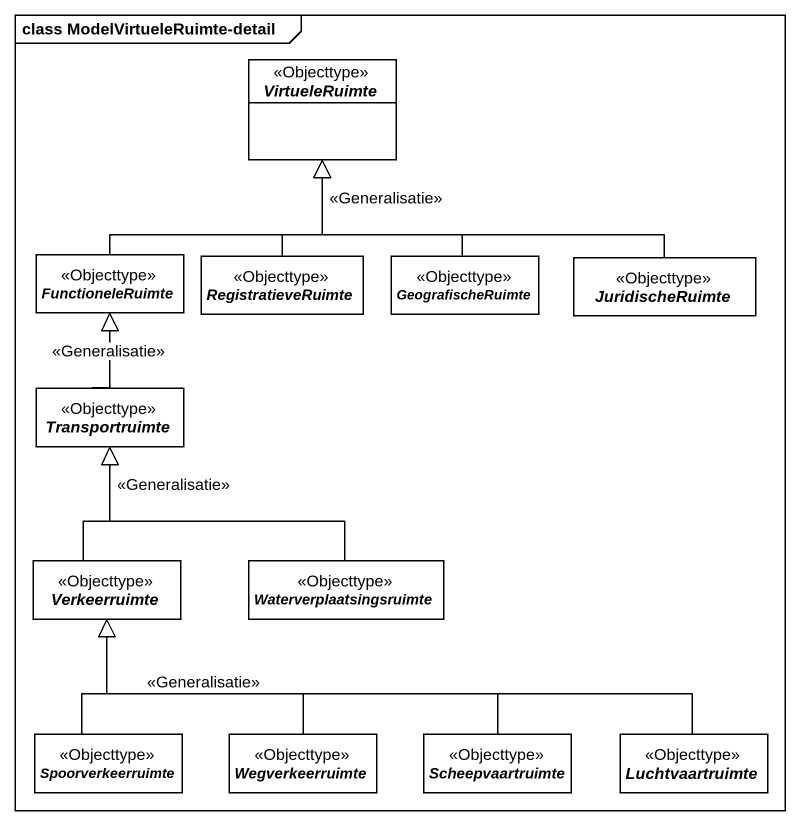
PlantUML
@startuml
mainframe class ModelVirtueleRuimte-detail
hide circle
hide empty members
abstract class VirtueleRuimte <<Objecttype>> #FFFFFF
abstract class FunctioneleRuimte <<Objecttype>> #FFFFFF
abstract class RegistratieveRuimte <<Objecttype>> #FFFFFF
abstract class GeografischeRuimte <<Objecttype>> #FFFFFF
abstract class JuridischeRuimte <<Objecttype>> #FFFFFF
abstract class Transportruimte <<Objecttype>> #FFFFFF
abstract class Verkeerruimte <<Objecttype>> #FFFFFF
abstract class Waterverplaatsingsruimte <<Objecttype>> #FFFFFF
abstract class Spoorverkeerruimte <<Objecttype>> #FFFFFF
abstract class Wegverkeerruimte <<Objecttype>> #FFFFFF
abstract class Scheepvaartruimte <<Objecttype>> #FFFFFF
abstract class Luchtvaartruimte <<Objecttype>> #FFFFFF
FunctioneleRuimte -up-|> VirtueleRuimte
RegistratieveRuimte -up-|> VirtueleRuimte : <<Generalisatie>>
GeografischeRuimte -up-|> VirtueleRuimte
JuridischeRuimte -left-|> VirtueleRuimte
Transportruimte -up-|> FunctioneleRuimte : <<Generalisatie>>
Verkeerruimte -up-|> Transportruimte : <<Generalisatie>>
Waterverplaatsingsruimte -up-|> Transportruimte
Spoorverkeerruimte -up-|> Verkeerruimte
Wegverkeerruimte -up-|> Verkeerruimte : <<Generalisatie>>
Scheepvaartruimte -left-|> Verkeerruimte
Luchtvaartruimte -left-|> Verkeerruimte
@enduml
